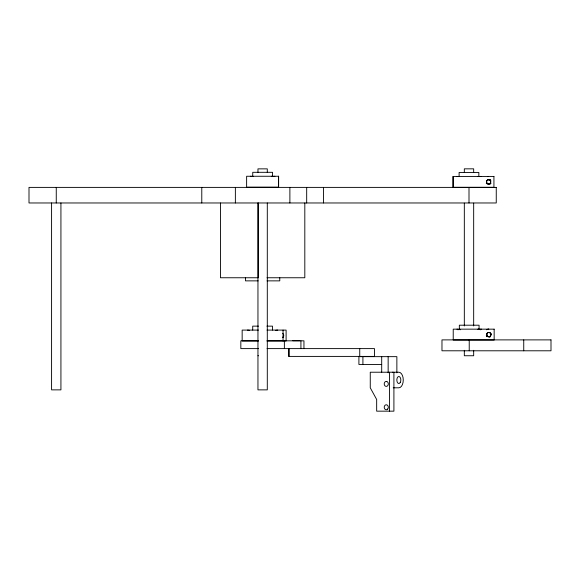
<?xml version="1.0" encoding="UTF-8"?>
<svg xmlns="http://www.w3.org/2000/svg" width="580" height="580" viewBox="0 0 580 580"><rect width="100%" height="100%" fill="white"/><g stroke="black" fill="none" stroke-linecap="round" stroke-linejoin="round"><path stroke-width="0.87" d="M489.861 183.628C485.583 186.122 485.583 177.61 489.861 180.104M490.093 336.356C485.815 338.851 485.815 330.339 490.093 332.833M275.703 330.317L277.697 330.092M282.685 337.582L283.083 337.292A2.175 1.624 -90 0 0 283.083 333.768L282.685 333.478M486.381 329.737L488.527 329.157M487.352 176.574L488.295 176.429M460.469 329.73L456.953 329.157M459.672 329.512L457.743 329.73M478.79 329.404L481.509 329.157M272.303 176.494L274.906 176.262M479.036 176.603L481.277 176.429M271.889 176.262L271.266 176.371L272.078 176.603M478.261 176.429L477.753 176.603M478.493 329.157L477.869 329.223L480.718 329.73M267.032 277.755L304.812 277.755L304.812 202.993M258.194 280.865L245.499 280.865L245.499 277.755M267.061 280.865L279.763 280.865L279.763 277.755M258.492 326.134L252.713 326.134L252.713 330.092M266.916 326.134L272.491 326.134L272.491 330.092M258.477 330.092L242.157 330.092L242.157 340.967L258.477 340.967M267.01 330.092L286.107 330.092L286.107 340.967L267.01 340.967M292.748 340.728L299.7 340.728M258.223 340.822L240.831 340.822L240.831 348.609L258.426 348.609M267.097 340.822L303.949 340.822L303.949 348.609M267.046 348.609L374.47 348.609L374.47 356.403L288.449 356.403L288.449 348.609M257.962 355.757L258.462 355.757M381.698 364.436L358.904 364.436L358.904 356.649L396.865 356.649L396.865 372.824M393.233 387.802L398.837 387.802A7.787 4.43 -90 0 0 403.267 380.009A7.787 4.43 -90 0 0 398.837 372.222L370.265 372.222L370.265 387.802L376.666 399.482L376.666 411.162L393.907 411.162L393.907 372.222M247.508 330.092L249.501 330.317M456.721 176.429L458.961 176.603M250.35 176.262L253.554 176.603M523.74 339.887L523.74 350.791M479.065 329.157L479.065 325.199L459.338 325.199L459.338 329.157M478.841 176.429L478.841 172.47L459.113 172.47L459.113 176.429M473.671 172.448L473.671 168.838L464.326 168.838L464.326 172.448M473.671 203.152L473.671 325.945M473.671 350.327L473.671 355.743L464.326 355.743L464.326 350.327M469.227 339.887L469.227 350.791M469.002 187.391L469.002 202.971M464.326 203.152L464.326 325.945M453.176 176.429L453.176 187.311M389.477 372.222L389.477 411.162M388.15 356.649L388.15 372.824M381.698 356.649L381.698 372.222M362.913 356.649L362.913 364.436M359.745 348.609L359.745 356.403M323.481 187.391L323.481 202.971M306.682 187.391L306.682 202.971M300.926 340.822L300.926 348.609M289.884 187.391L289.884 202.971M289.275 348.609L289.275 356.403M284.374 340.822L284.374 348.609M283.047 330.092L283.047 340.967M278.451 176.262L278.451 187.144M272.52 176.262L272.52 172.311L252.742 172.311L252.742 176.262M267.293 172.47L267.293 168.86L257.962 168.86L257.962 172.47M267.3 202.971L267.3 389.869L257.955 389.869L257.955 202.971M258.223 202.993L258.223 277.755L220.451 277.755L220.451 202.993M235.371 187.391L235.371 202.971M201.782 187.391L201.782 202.971M60.929 202.971L60.929 389.869L51.584 389.869L51.584 202.971M56.26 187.391L56.26 202.971M392.435 372.222A7.787 4.43 -90 0 1 393.581 372.49M282.866 337.038A2.153 1.725 80.8 0 1 282.714 337.212M489.962 337.118A2.769 2.769 0 0 1 489.549 337.263M487.084 336.762A2.769 2.769 0 0 1 486.772 336.465M486.504 336.125A2.769 2.769 0 0 1 486.294 335.74M491.485 333.855A2.769 2.769 0 0 1 491.564 334.283M486.598 329.629A5.438 5.438 0 0 1 488.81 329.157M490.992 183.229A2.769 2.769 0 0 1 490.752 183.592M490.455 183.911A2.769 2.769 0 0 1 490.114 184.179M486.54 183.737A2.769 2.769 0 0 1 486.272 183.396M489.948 179.459A2.769 2.769 0 0 1 490.31 179.698M490.629 179.996A2.769 2.769 0 0 1 490.897 180.344M487.454 176.545A5.438 5.438 0 0 1 488.585 176.429M278.632 176.262L246.623 176.262L246.623 187.144L278.632 187.144L278.632 176.262M493.928 176.429L452.995 176.429L452.995 187.311L493.928 187.311L493.928 176.429M496.255 187.391L29 187.391L29 202.971L496.255 202.971L496.255 187.391M494.153 329.157L453.226 329.157L453.226 340.032L494.153 340.032L494.153 329.157M551 339.887L441.974 339.887L441.974 350.791L551 350.791L551 339.887M386.729 381.473L386.2 381.415A2.494 2.052 -90 0 0 384.446 385.04A2.494 2.052 -90 0 0 387.889 385.439A2.494 2.052 -90 0 0 386.729 381.473M387.723 409.03A2.494 2.052 -90 0 0 386.802 404.862A2.494 2.052 -90 0 0 384.293 407.914A2.494 2.052 -90 0 0 387.723 409.03M400.243 382.488A3.502 1.994 -90 0 0 399.352 376.623A3.502 1.994 -90 0 0 396.909 380.915A3.502 1.994 -90 0 0 400.243 382.488M487.722 336.48A2.175 2.175 0 0 0 490.992 334.595A2.175 2.175 0 0 0 487.722 332.71A2.175 2.175 0 0 0 487.722 336.48M489.353 336.661A2.153 2.131 -45 0 0 490.332 333.079A2.153 2.131 -45 0 0 486.743 334.051A2.153 2.131 -45 0 0 489.353 336.661M487.497 183.751A2.175 2.175 0 0 0 490.76 181.866A2.175 2.175 0 0 0 487.497 179.981A2.175 2.175 0 0 0 487.497 183.751M489.128 183.932A2.153 2.131 -45 0 0 490.1 180.351A2.153 2.131 -45 0 0 486.518 181.33A2.153 2.131 -45 0 0 489.128 183.932"/></g></svg>
